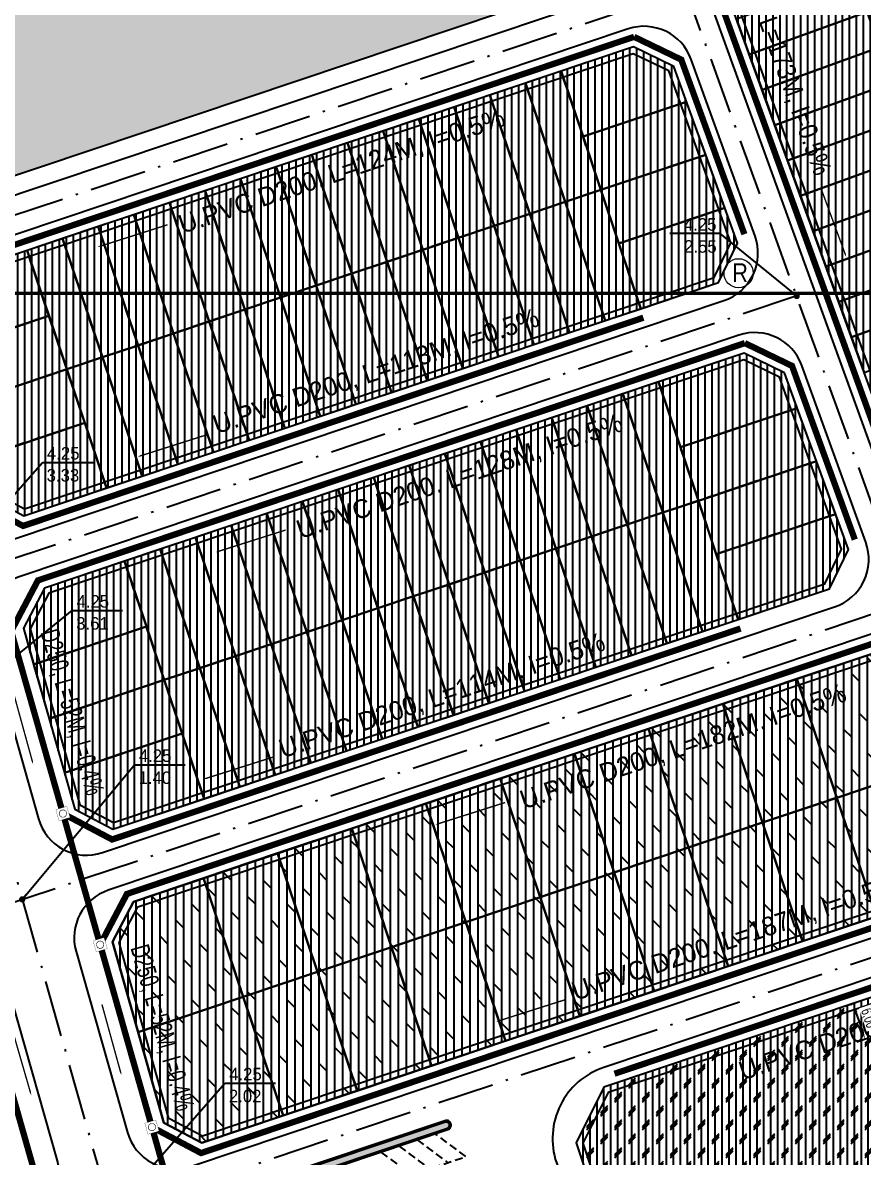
# Model space of a CAD drawing. Header units: metres. Extents: x 566631 to 571358, y 2062953 to 2068466.
# Drawn here: x 568486.9 to 568621.2, y 2066098.1 to 2066279.3 of the extents above; entities that cross this region are included whole.
import ezdxf
from ezdxf.enums import TextEntityAlignment as Align

# ---------------------------------------------------------------- set-up
doc = ezdxf.new("R2010")
doc.units = ezdxf.units.M
for name, pattern in [('ACAD_ISO10W100', [18.5, 12, -3, 0.5, -3]), ('CENTER', [2, 1.25, -0.25, 0.25, -0.25]), ('HIDDEN', [0.375, 0.25, -0.125])]:
    doc.linetypes.add(name, pattern=pattern)
doc.layers.get('0').update_dxf_attribs({"linetype": 'CONTINUOUS'})
doc.layers.get('DEFPOINTS').update_dxf_attribs({"linetype": 'CONTINUOUS'})
doc.layers.add('boDnv', color=54, linetype='CONTINUOUS', lineweight=25)
for name, color, linetype in [('BoThamCo', 94, 'CONTINUOUS'), ('ChiaLo', 128, 'CENTER'), ('datOBt', 42, 'CONTINUOUS'), ('datoHonHop', 42, 'CONTINUOUS'), ('datOlienke', 42, 'CONTINUOUS'), ('hacth sdd', 8, 'CONTINUOUS'), ('Khung ban ve', 7, 'CONTINUOUS'), ('LogDg', 7, 'CONTINUOUS'), ('loKBT', 42, 'CONTINUOUS'), ('LoLK', 6, 'CONTINUOUS'), ('TimDg', 222, 'CONTINUOUS'), ('TNuoc Thai', 7, 'CONTINUOUS'), ('ViaHeS', 32, 'CONTINUOUS')]:
    doc.layers.add(name, color=color, linetype=linetype)
doc.styles.add('DIADANH1', font='VHAVAN.ttf', dxfattribs={"height": 2})
doc.styles.add('KTHUOC', font='VHARIALN.ttf', dxfattribs={"width": 0.8})
doc.styles.add('rms', font='romans.shx', dxfattribs={"width": 0.7, "bigfont": 'vns.shx'})
doc.styles.add('solo', font='VHARIALN.ttf')
doc.styles.add('style1', font='VHARIALN.ttf', dxfattribs={"height": 1.2})
doc.styles.add('STYLE3', font='VHBODO.ttf', dxfattribs={"width": 0.8, "height": 2.2})
doc.linetypes.add('ADL', pattern='A,0.125,-0.15,["++",rms,S=0.5,R=0,X=0,Y=-0.2245],-1.35,1.125', length=2.75)
doc.linetypes.add('TNTN_LINE', pattern='A,0.5,-0.2,["TN",Standard,S=0.1,R=0,X=-0.1,Y=-0.05],-0.25', length=0.95)
doc.dimstyles.new('1.500', dxfattribs={"dimscale": 0, "dimtxt": 1.75, "dimasz": 1.5, "dimexe": 0.45, "dimexo": 0, "dimgap": 0.5, "dimtad": 1, "dimzin": 1, "dimtxsty": 'KTHUOC', "dimcen": 0, "dimdle": 0.45, "dimclrd": 86, "dimclre": 86, "dimclrt": 7, "dimaunit": 1, "dimadec": 0, "dimazin": 0, "dimtfac": 1, "dimtofl": 0, "dimtmove": 0, "dimatfit": 0, "dimldrblk": 'ARCHTICK', "dimfxl": 1, "dimtfill": 1, "dimtolj": 1, "dimtzin": 1, "dimarcsym": 0})
doc.dimstyles.new('kichthuocnut', dxfattribs={"dimtxt": 1.1, "dimasz": 0.5, "dimexe": 0.5, "dimexo": 0.5, "dimgap": 0.5, "dimtad": 1, "dimzin": 0, "dimdsep": 46, "dimtxsty": 'solo', "dimblk": 'BOXFILLED', "dimcen": 0.09, "dimdle": 1, "dimclrd": 256, "dimclre": 256, "dimclrt": 7, "dimadec": 0, "dimazin": 0, "dimtfac": 1, "dimtix": 1, "dimtofl": 0, "dimtmove": 1, "dimatfit": 3, "dimldrblk": 'ARCHTICK', "dimfxl": 1, "dimtfill": 1, "dimtfillclr": 2, "dimtolj": 1, "dimtzin": 0, "dimlwd": -1, "dimlwe": -1, "dimarcsym": 0})

# ---------------------------------------------------------------- blocks, each defined once
blk = doc.blocks.new('hg')
at = {"layer": 'TNuoc Thai', "color": 7, "lineweight": 0, "const_width": 0.2}
blk.add_lwpolyline([(-2.5, -2.5), (2.5, -2.5), (2.5, 2.5), (-2.5, 2.5)], close=True, dxfattribs=at)
at = {"lineweight": 0}
blk.add_wipeout([(-2.5, 2.5), (2.5, 2.5), (2.5, -2.5), (-2.5, -2.5)], dxfattribs=at).dxf.layer = 'TNuoc Thai'
at = {"layer": 'TNuoc Thai', "color": 3, "lineweight": 0, "const_width": 0.25}
blk.add_lwpolyline([(-1.625, 0, 1), (1.625, 0, 1)], format="xyb", close=True, dxfattribs=at)
blk = doc.blocks.new('*D887')
at = {"layer": 'DEFPOINTS', "color": 0}
for p in [(568618.25, 2066122.25), (568620.16, 2066116.56), (568621.47, 2066117)]:
    blk.add_point(p, dxfattribs=at)
at = {"layer": 'TNuoc Thai', "color": 86, "lineweight": -2}
for p, q in [((568618.25, 2066122.25), (568619.98, 2066122.83)), ((568620.03, 2066121.26), (568620.99, 2066118.42)), ((568620.16, 2066116.56), (568621.89, 2066117.14))]:
    blk.add_line(p, q, dxfattribs=at)
at = {"layer": 'TNuoc Thai', "color": 86}
for points in [[(568620.27, 2066121.34), (568619.8, 2066121.18), (568619.56, 2066122.68)], [(568621.23, 2066118.5), (568620.75, 2066118.34), (568621.47, 2066117)]]:
    blk.add_solid(points, dxfattribs=at)
at = {"layer": 'TNuoc Thai', "color": 7, "insert": (568621.98, 2066120.33), "char_height": 1.75, "attachment_point": 5, "rotation": 288.5515, "style": 'KTHUOC', "bg_fill": 3, "box_fill_scale": 1.1, "bg_fill_color": 256, "bg_fill_true_color": 13158600, "bg_fill_transparency": 4019552}
blk.add_mtext('\\A1;6,00 ', dxfattribs=at)
blk = doc.blocks.new('_ArchTick')
at = {"color": 0, "linetype": 'ByBlock', "const_width": 0.15}
blk.add_lwpolyline([(-0.5, -0.5), (0.5, 0.5)], dxfattribs=at)

msp = doc.modelspace()

# ---------------------------------------------------------------- hatches: boundary and pattern name
h = msp.add_hatch()
h.set_pattern_fill('DOLMIT', color=40, scale=0.2, angle=90, style=0)
h.set_pattern_definition([(90, (568501.2291, 2066100.4336), (-1.27, 8e-17), []), (135, (568501.229, 2066100.4336), (-2.54, -2.54), [1.79605, -3.5921])])
h.paths.add_polyline_path([(568515.539, 2066100.434), (568509.434, 2066103.653), (568501.229, 2066132.555), (568504.604, 2066138.956), (568669.17, 2066194.184), (568675.611, 2066191.073), (568685.819, 2066162.851), (568682.779, 2066156.558)])
at = {"layer": 'hacth sdd'}
h = msp.add_hatch(dxfattribs=at)
h.set_pattern_fill('ANSI31', color=30, scale=0.35, angle=45, style=0)
h.set_pattern_definition([(90, (568587.8908, 2066195.9233), (-1.11125, 1e-16), [])])
h.paths.add_polyline_path([(568636.636, 2066195.923), (568630.196, 2066199.034), (568587.891, 2066316.001), (568590.892, 2066322.403), (568619.104, 2066332.607), (568625.506, 2066329.606), (568668.127, 2066211.764), (568665.088, 2066205.471)])
h = msp.add_hatch(dxfattribs=at)
h.set_pattern_fill('CROSS', color=64, scale=0.05, style=0)
h.set_pattern_definition([(0, (568459.38865, 2066250.6715), (0.3175, 0.3175), [0.15875, -0.47625]), (90, (568459.46803, 2066250.59212), (-0.3175, 0.3175), [0.15875, -0.47625])])
h.paths.add_polyline_path([(568583.434, 2066293.042), (568576.454, 2066312.339), (568569.935, 2066315.708), (568462.842, 2066286.091), (568459.389, 2066279.949), (568466.786, 2066253.891), (568472.891, 2066250.671), (568580.394, 2066286.749)])
h = msp.add_hatch(dxfattribs=at)
h.set_pattern_fill('ANSI31', color=30, scale=0.35, angle=45, style=0)
h.set_pattern_definition([(90, (568472.7971, 2066200.5922), (-1.11125, 1e-16), [])])
h.paths.add_polyline_path([(568487.107, 2066200.592), (568598.085, 2066237.836), (568601.125, 2066244.129), (568590.918, 2066272.35), (568584.477, 2066275.461), (568476.172, 2066239.115), (568472.797, 2066232.714), (568481.002, 2066203.811)])
h = msp.add_hatch(dxfattribs=at)
h.set_pattern_fill('ANSI31', color=30, scale=0.35, angle=45, style=0)
h.set_pattern_definition([(90, (568487.0131, 2066150.5129), (-1.11125, 1e-16), [])])
h.paths.add_polyline_path([(568608.609, 2066223.437), (568602.168, 2066226.548), (568490.388, 2066189.035), (568487.013, 2066182.635), (568495.218, 2066153.732), (568501.323, 2066150.513), (568615.777, 2066188.923), (568618.816, 2066195.216)])
h = msp.add_hatch(dxfattribs=at)
h.set_pattern_fill('CORK', color=44, scale=0.35, angle=90, style=0)
h.set_pattern_definition([(90, (568575.3249, 2066034.0933), (-1.11125, 7e-17), []), (225, (568575.8805, 2066034.649), (2.2225, -2.2225), [1.571546, -1.571546]), (225, (568575.8805, 2066034.9267), (2.2225, -2.2225), [1.571546, -1.571546]), (225, (568575.8805, 2066035.2046), (2.2225, -2.2225), [1.571546, -1.571546])])
edge = h.paths.add_edge_path()
edge.add_arc((568739.443, 2066067.274), 51, 142.16609, 169.78984, ccw=False)
edge.add_arc((568683.368, 2066110.823), 20, 322.16609, 379.88428)
edge.add_line((568702.176, 2066117.626), (568693.302, 2066142.16))
edge.add_line((568693.302, 2066142.16), (568686.862, 2066145.271))
edge.add_line((568686.862, 2066145.271), (568579.734, 2066109.319))
edge.add_line((568579.734, 2066109.319), (568575.325, 2066100.456))
edge.add_line((568575.325, 2066100.456), (568597.596, 2066034.093))
edge.add_line((568597.596, 2066034.093), (568647.001, 2066050.673))
edge.add_arc((568334.571, 2066981.647), 982, 288.5515, 290.379085)
edge.add_arc((568669.568, 2066079.859), 20, 290.37937, 349.78984)
h.paths.add_polyline_path([(568624.967, 2066075.029), (568655.936, 2066075.029), (568655.936, 2066079.78), (568624.967, 2066079.78)], flags=24)
h.paths.add_polyline_path([(568628.351, 2066082.955), (568652.553, 2066082.955), (568652.553, 2066088.152), (568628.351, 2066088.152)], flags=24)
h.paths.add_polyline_path([(568620.64, 2066079.186), (568660.263, 2066079.186), (568660.263, 2066084.064), (568620.64, 2066084.064)], flags=24)
h = msp.add_hatch(dxfattribs=at)
h.set_pattern_fill('CROSS', color=64, scale=0.05, style=0)
h.set_pattern_definition([(0, (568509.63695, 2066071.72215), (0.3175, 0.3175), [0.15875, -0.47625]), (90, (568509.71632, 2066071.64277), (-0.3175, 0.3175), [0.15875, -0.47625])])
edge = h.paths.add_edge_path()
edge.add_arc((568517.345, 2066083.108), 7.75, 108.5515, 195.84764)
edge.add_line((568509.889, 2066080.991), (568512.418, 2066072.082))
edge.add_arc((568512.899, 2066072.219), 0.5, 195.84764, 285.84764)
edge.add_arc((568512.899, 2066072.219), 0.5, 285.84764, 375.84764)
edge.add_line((568513.38, 2066072.355), (568510.851, 2066081.264))
edge.add_arc((568517.345, 2066083.108), 6.75, 108.5515, 195.84764, ccw=False)
edge.add_line((568515.197, 2066089.507), (568554.765, 2066102.786))
edge.add_arc((568554.606, 2066103.26), 0.5, 288.5515, 378.5515)
edge.add_arc((568554.606, 2066103.26), 0.5, 18.5515, 108.5515)
edge.add_line((568554.447, 2066103.734), (568514.879, 2066090.455))

# ---------------------------------------------------------------- linework, layer by layer
at = {"layer": 'boDnv', "color": 10, "linetype": 'ADL', "ltscale": 0.25}
for points in [[(568636.705, 2066197.001), (568630.997, 2066199.758), (568588.972, 2066315.951), (568591.622, 2066321.604), (568619.054, 2066331.526), (568624.707, 2066328.876), (568667.044, 2066211.82), (568664.371, 2066206.286)], [(568487.195, 2066201.676), (568597.368, 2066238.65), (568600.041, 2066244.184), (568590.116, 2066271.627), (568584.409, 2066274.384), (568476.87, 2066238.294), (568473.868, 2066232.602), (568481.847, 2066204.496)], [(568607.807, 2066222.714), (568602.1, 2066225.471), (568491.086, 2066188.215), (568488.084, 2066182.523), (568496.063, 2066154.417), (568501.411, 2066151.597), (568615.059, 2066189.737), (568617.733, 2066195.271)], [(568515.627, 2066101.518), (568510.279, 2066104.338), (568502.3, 2066132.443), (568505.302, 2066138.136), (568669.102, 2066193.106), (568674.809, 2066190.349), (568684.735, 2066162.907), (568682.062, 2066157.372)]]:
    msp.add_lwpolyline(points, close=True, dxfattribs=at)
msp.add_lwpolyline([(568688.267, 2066076.491, -0.1211185), (568698.374, 2066099.169, 0.2573061), (568701.235, 2066117.286), (568692.501, 2066141.436), (568686.793, 2066144.193), (568580.445, 2066108.503), (568576.405, 2066100.381), (568598.226, 2066035.359), (568646.683, 2066051.621, 0.0079745), (568676.184, 2066062.048, 0.2651941)], format="xyb", close=True, dxfattribs=at)
at = {"layer": 'BoThamCo'}
msp.add_lwpolyline([(568583.434, 2066293.042), (568576.454, 2066312.339), (568569.935, 2066315.708), (568462.842, 2066286.091), (568459.389, 2066279.949), (568466.786, 2066253.891), (568472.891, 2066250.671), (568580.394, 2066286.749)], close=True, dxfattribs=at)
msp.add_lwpolyline([(568514.879, 2066090.455, 0.4004581), (568509.889, 2066080.991), (568512.418, 2066072.082, 0.4142136), (568513.036, 2066071.738, 0.4142136), (568513.38, 2066072.355), (568510.851, 2066081.264, -0.4004581), (568515.197, 2066089.507), (568554.765, 2066102.786, 0.4142136), (568555.08, 2066103.419, 0.4142136), (568554.447, 2066103.734)], format="xyb", close=True, dxfattribs=at)
at = {"layer": 'ChiaLo', "ltscale": 5}
for points in [[(568602.982, 2066274.277), (568640.597, 2066287.882)], [(568605.022, 2066268.634), (568642.638, 2066282.239)], [(568607.063, 2066262.992), (568644.678, 2066276.597)], [(568585.647, 2066233.662), (568572.92, 2066271.583)], [(568609.104, 2066257.35), (568646.719, 2066270.955)], [(568579.959, 2066231.753), (568567.232, 2066269.674)], [(568574.27, 2066229.844), (568561.544, 2066267.765)], [(568592.959, 2066266.705), (568576.42, 2066261.155)], [(568568.582, 2066227.935), (568555.856, 2066265.856)], [(568611.145, 2066251.708), (568648.76, 2066265.312)], [(568562.894, 2066226.026), (568550.168, 2066263.947)], [(568557.206, 2066224.117), (568544.479, 2066262.038)], [(568551.517, 2066222.208), (568538.791, 2066260.129)], [(568613.185, 2066246.065), (568650.801, 2066259.67)], [(568596.021, 2066258.239), (568476.899, 2066218.263)], [(568545.829, 2066220.299), (568533.103, 2066258.22)], [(568540.141, 2066218.39), (568527.415, 2066256.312)], [(568534.453, 2066216.481), (568521.726, 2066254.403)], [(568615.226, 2066240.423), (568652.841, 2066254.028)], [(568528.764, 2066214.572), (568516.038, 2066252.494)], [(568523.076, 2066212.663), (568510.35, 2066250.585)], [(568517.388, 2066210.754), (568504.662, 2066248.676)], [(568599.083, 2066249.774), (568582.147, 2066244.09)], [(568617.267, 2066234.781), (568654.882, 2066248.386)], [(568511.7, 2066208.845), (568498.974, 2066246.767)], [(568506.012, 2066206.936), (568493.285, 2066244.858)], [(568500.323, 2066205.027), (568487.597, 2066242.949)], [(568619.308, 2066229.138), (568656.923, 2066242.743)], [(568491.097, 2066232.521), (568474.439, 2066226.93)], [(568601.212, 2066184.035), (568588.485, 2066221.956)], [(568595.523, 2066182.126), (568582.797, 2066220.048)], [(568589.835, 2066180.217), (568577.109, 2066218.139)], [(568610.651, 2066217.792), (568591.985, 2066211.528)], [(568496.824, 2066215.456), (568479.36, 2066209.595)], [(568584.147, 2066178.308), (568571.421, 2066216.23)], [(568578.459, 2066176.399), (568565.732, 2066214.321)], [(568572.77, 2066174.49), (568560.044, 2066212.412)], [(568567.082, 2066172.581), (568554.356, 2066210.503)], [(568613.712, 2066209.326), (568491.115, 2066168.183)], [(568561.394, 2066170.672), (568548.668, 2066208.594)], [(568555.706, 2066168.763), (568542.98, 2066206.685)], [(568550.018, 2066166.854), (568537.291, 2066204.776)], [(568544.329, 2066164.946), (568531.603, 2066202.867)], [(568538.641, 2066163.037), (568525.915, 2066200.958)], [(568616.774, 2066200.861), (568597.712, 2066194.463)], [(568532.953, 2066161.128), (568520.227, 2066199.049)], [(568527.265, 2066159.219), (568514.538, 2066197.14)], [(568521.576, 2066157.31), (568508.85, 2066195.231)], [(568515.888, 2066155.401), (568503.162, 2066193.322)], [(568506.662, 2066182.894), (568488.655, 2066176.851)], [(568680.715, 2066176.962), (568505.331, 2066118.104)], [(568610.588, 2066174.524), (568623.314, 2066136.602)], [(568598.738, 2066170.547), (568611.464, 2066132.625)], [(568586.887, 2066166.57), (568599.613, 2066128.648)], [(568512.388, 2066165.829), (568493.576, 2066159.516)], [(568575.037, 2066162.593), (568587.763, 2066124.672)], [(568563.186, 2066158.616), (568575.912, 2066120.695)], [(568551.336, 2066154.639), (568564.062, 2066116.718)], [(568539.485, 2066150.662), (568552.212, 2066112.741)], [(568527.635, 2066146.685), (568540.361, 2066108.764)], [(568515.784, 2066142.708), (568528.511, 2066104.787)]]:
    msp.add_lwpolyline(points, dxfattribs=at)
at = {"layer": 'datOBt'}
msp.add_lwpolyline([(568515.539, 2066100.434), (568509.434, 2066103.653), (568501.229, 2066132.555), (568504.604, 2066138.956), (568669.17, 2066194.184), (568675.611, 2066191.073), (568685.819, 2066162.851), (568682.779, 2066156.558)], close=True, dxfattribs=at)
at = {"layer": 'datoHonHop', "linetype": 'ByBlock'}
msp.add_lwpolyline([(568689.251, 2066076.314, -0.1211185), (568699.164, 2066098.556, 0.2573061), (568702.176, 2066117.626), (568693.302, 2066142.16), (568686.862, 2066145.271), (568579.734, 2066109.319), (568575.325, 2066100.456), (568597.596, 2066034.093), (568647.001, 2066050.673, 0.0079745), (568676.533, 2066061.111, 0.2651941)], format="xyb", close=True, dxfattribs=at)
at = {"layer": 'datOlienke'}
for points in [[(568636.636, 2066195.923), (568630.196, 2066199.034), (568587.891, 2066316.001), (568590.892, 2066322.403), (568619.104, 2066332.607), (568625.506, 2066329.606), (568668.127, 2066211.764), (568665.088, 2066205.471)], [(568487.107, 2066200.592), (568598.085, 2066237.836), (568601.125, 2066244.129), (568590.918, 2066272.35), (568584.477, 2066275.461), (568476.172, 2066239.115), (568472.797, 2066232.714), (568481.002, 2066203.811)], [(568608.609, 2066223.437), (568602.168, 2066226.548), (568490.388, 2066189.035), (568487.013, 2066182.635), (568495.218, 2066153.732), (568501.323, 2066150.513), (568615.777, 2066188.923), (568618.816, 2066195.216)]]:
    msp.add_lwpolyline(points, close=True, dxfattribs=at)
at = {"layer": 'Khung ban ve', "color": 250, "const_width": 0.5}
msp.add_lwpolyline([(569223.928, 2066236.109), (567973.928, 2066236.109)], dxfattribs=at)
at = {"layer": 'LogDg'}
for points in [[(568589.872, 2066325.224), (568620.904, 2066336.448, -0.4142136), (568631.148, 2066331.646), (568673.753, 2066213.85, -0.4210432), (568668.776, 2066203.545), (568637.482, 2066193.043, -0.4074168), (568627.414, 2066197.906), (568585.07, 2066314.98, -0.4142136)], [(568459.184, 2066288.192), (568569.494, 2066318.699, -0.3917686), (568579.149, 2066313.709), (568586.215, 2066294.173, -0.4210432), (568581.237, 2066283.867), (568471.228, 2066246.949, -0.4281041), (568460.986, 2066252.348), (568453.62, 2066278.297, -0.4162015)], [(568489.418, 2066152.19, 0.4281041), (568499.66, 2066146.79), (568616.619, 2066186.041, 0.4210432), (568621.597, 2066196.347), (568611.391, 2066224.566, 0.4074168), (568601.323, 2066229.429), (568486.368, 2066190.851, 0.4004581), (568481.217, 2066181.082)], [(568500.584, 2066140.771, 0.4004581), (568495.433, 2066131.002), (568503.634, 2066102.111, 0.4281041), (568513.876, 2066096.711), (568686.467, 2066154.632, 0.4210432), (568691.445, 2066164.937), (568681.238, 2066193.156, 0.4074168), (568671.17, 2066198.019)]]:
    msp.add_lwpolyline(points, format="xyb", close=True, dxfattribs=at)
for points in [[(568593.7, 2066273.479, 0.4074168), (568583.631, 2066278.342), (568472.152, 2066240.93, 0.4004581), (568467.001, 2066231.161), (568475.202, 2066202.269, 0.4281041), (568485.444, 2066196.869), (568598.928, 2066234.954, 0.4210432), (568603.906, 2066245.26), (568593.7, 2066273.479)], [(568570.948, 2066075.781), (568523.548, 2066059.874, 0.4004581), (568518.397, 2066050.105), (568526.782, 2066020.568, 0.4281041), (568545.984, 2066010.444), (568648.91, 2066044.985, 0.0088857), (568681.995, 2066056.747, 0.2781172), (568694.803, 2066072.948, -0.1470471), (568705.33, 2066096.621, 0.270704), (568708.976, 2066116.466), (568698.929, 2066144.243, 0.4074168), (568688.861, 2066149.106), (568579.728, 2066112.482, 0.4142136), (568572.169, 2066097.287), (568575.987, 2066085.911, -0.4142136), (568570.948, 2066075.781)], [(568492.452, 2066097.561), (568484.25, 2066126.453, 0.4281041), (568474.009, 2066131.853), (568350.23, 2066090.314, 0.4142136), (568345.191, 2066080.184), (568354.736, 2066051.743, 0.4142136), (568364.866, 2066046.704), (568487.301, 2066087.793, 0.4004581), (568492.452, 2066097.561)], [(568514.8, 2066090.692, 0.4004581), (568509.649, 2066080.923), (568512.178, 2066072.014, 0.4142136), (568513.104, 2066071.497, 0.4142136), (568513.621, 2066072.424), (568511.092, 2066081.333, -0.4004581), (568515.277, 2066089.27), (568554.845, 2066102.549, 0.4142136), (568555.317, 2066103.498, 0.4142136), (568554.368, 2066103.971), (568514.8, 2066090.692)]]:
    msp.add_lwpolyline(points, format="xyb", dxfattribs=at)
at = {"layer": 'loKBT'}
for points in [[(568622.439, 2066178.501), (568610.588, 2066174.524), (568616.951, 2066155.563), (568628.802, 2066159.54)], [(568610.588, 2066174.524), (568598.738, 2066170.547), (568605.101, 2066151.586), (568616.951, 2066155.563)], [(568598.738, 2066170.547), (568586.887, 2066166.57), (568593.25, 2066147.609), (568605.101, 2066151.586)], [(568586.887, 2066166.57), (568575.037, 2066162.593), (568581.4, 2066143.632), (568593.25, 2066147.609)], [(568575.037, 2066162.593), (568563.186, 2066158.616), (568569.549, 2066139.655), (568581.4, 2066143.632)], [(568628.802, 2066159.54), (568616.951, 2066155.563), (568623.314, 2066136.602), (568635.165, 2066140.579)], [(568563.186, 2066158.616), (568551.336, 2066154.639), (568557.699, 2066135.678), (568569.549, 2066139.655)], [(568551.336, 2066154.639), (568539.485, 2066150.662), (568545.848, 2066131.701), (568557.699, 2066135.678)], [(568616.951, 2066155.563), (568605.101, 2066151.586), (568611.464, 2066132.625), (568623.314, 2066136.602)], [(568539.485, 2066150.662), (568527.635, 2066146.685), (568533.998, 2066127.724), (568545.848, 2066131.701)], [(568605.101, 2066151.586), (568593.25, 2066147.609), (568599.613, 2066128.648), (568611.464, 2066132.625)], [(568527.635, 2066146.685), (568515.784, 2066142.708), (568522.147, 2066123.747), (568533.998, 2066127.724)], [(568593.25, 2066147.609), (568581.4, 2066143.632), (568587.763, 2066124.672), (568599.613, 2066128.648)], [(568581.4, 2066143.632), (568569.549, 2066139.655), (568575.912, 2066120.695), (568587.763, 2066124.672)], [(568515.784, 2066142.708), (568504.604, 2066138.956), (568501.229, 2066132.555), (568505.331, 2066118.104), (568522.147, 2066123.747)], [(568569.549, 2066139.655), (568557.699, 2066135.678), (568564.062, 2066116.718), (568575.912, 2066120.695)], [(568557.699, 2066135.678), (568545.848, 2066131.701), (568552.212, 2066112.741), (568564.062, 2066116.718)], [(568545.848, 2066131.701), (568533.998, 2066127.724), (568540.361, 2066108.764), (568552.212, 2066112.741)], [(568533.998, 2066127.724), (568522.147, 2066123.747), (568528.511, 2066104.787), (568540.361, 2066108.764)], [(568522.147, 2066123.747), (568505.331, 2066118.104), (568509.434, 2066103.653), (568515.539, 2066100.434), (568528.511, 2066104.787)]]:
    msp.add_lwpolyline(points, close=True, dxfattribs=at)
at = {"layer": 'LoLK'}
for points in [[(568619.749, 2066286.721), (568600.941, 2066279.919), (568602.982, 2066274.277), (568621.789, 2066281.079)], [(568623.83, 2066275.437), (568621.789, 2066281.079), (568602.982, 2066274.277), (568605.022, 2066268.634)], [(568590.918, 2066272.35), (568584.477, 2066275.461), (568572.92, 2066271.583), (568576.42, 2066261.155), (568592.959, 2066266.705)], [(568623.83, 2066275.437), (568605.022, 2066268.634), (568607.063, 2066262.992), (568625.871, 2066269.795)], [(568572.92, 2066271.583), (568567.232, 2066269.674), (568573.595, 2066250.713), (568579.284, 2066252.622), (568576.42, 2066261.155)], [(568625.871, 2066269.795), (568607.063, 2066262.992), (568609.104, 2066257.35), (568627.912, 2066264.152)], [(568567.232, 2066269.674), (568561.544, 2066267.765), (568567.907, 2066248.804), (568573.595, 2066250.713)], [(568561.544, 2066267.765), (568555.856, 2066265.856), (568562.219, 2066246.895), (568567.907, 2066248.804)], [(568592.959, 2066266.705), (568576.42, 2066261.155), (568579.284, 2066252.622), (568596.021, 2066258.239)], [(568555.856, 2066265.856), (568550.168, 2066263.947), (568556.531, 2066244.987), (568562.219, 2066246.895)], [(568550.168, 2066263.947), (568544.479, 2066262.038), (568550.842, 2066243.078), (568556.531, 2066244.987)], [(568627.912, 2066264.152), (568609.104, 2066257.35), (568611.145, 2066251.708), (568629.952, 2066258.51)], [(568544.479, 2066262.038), (568538.791, 2066260.129), (568545.154, 2066241.169), (568550.842, 2066243.078)], [(568538.791, 2066260.129), (568533.103, 2066258.22), (568539.466, 2066239.26), (568545.154, 2066241.169)], [(568533.103, 2066258.22), (568527.415, 2066256.312), (568533.778, 2066237.351), (568539.466, 2066239.26)], [(568596.021, 2066258.239), (568579.284, 2066252.622), (568582.147, 2066244.09), (568599.083, 2066249.774)], [(568629.952, 2066258.51), (568611.145, 2066251.708), (568613.185, 2066246.065), (568631.993, 2066252.868)], [(568527.415, 2066256.312), (568521.726, 2066254.403), (568528.09, 2066235.442), (568533.778, 2066237.351)], [(568521.726, 2066254.403), (568516.038, 2066252.494), (568522.401, 2066233.533), (568528.09, 2066235.442)], [(568516.038, 2066252.494), (568510.35, 2066250.585), (568516.713, 2066231.624), (568522.401, 2066233.533)], [(568579.284, 2066252.622), (568573.595, 2066250.713), (568579.959, 2066231.753), (568585.647, 2066233.662), (568582.147, 2066244.09)], [(568631.993, 2066252.868), (568613.185, 2066246.065), (568615.226, 2066240.423), (568634.034, 2066247.225)], [(568510.35, 2066250.585), (568504.662, 2066248.676), (568511.025, 2066229.715), (568516.713, 2066231.624)], [(568573.595, 2066250.713), (568567.907, 2066248.804), (568574.27, 2066229.844), (568579.959, 2066231.753)], [(568504.662, 2066248.676), (568498.974, 2066246.767), (568505.337, 2066227.806), (568511.025, 2066229.715)], [(568567.907, 2066248.804), (568562.219, 2066246.895), (568568.582, 2066227.935), (568574.27, 2066229.844)], [(568601.125, 2066244.129), (568599.083, 2066249.774), (568582.147, 2066244.09), (568585.647, 2066233.662), (568598.085, 2066237.836)], [(568498.974, 2066246.767), (568493.285, 2066244.858), (568499.648, 2066225.897), (568505.337, 2066227.806)], [(568562.219, 2066246.895), (568556.531, 2066244.987), (568562.894, 2066226.026), (568568.582, 2066227.935)], [(568634.034, 2066247.225), (568615.226, 2066240.423), (568617.267, 2066234.781), (568636.074, 2066241.583)], [(568493.285, 2066244.858), (568487.597, 2066242.949), (568493.96, 2066223.988), (568499.648, 2066225.897)], [(568556.531, 2066244.987), (568550.842, 2066243.078), (568557.206, 2066224.117), (568562.894, 2066226.026)], [(568487.597, 2066242.949), (568476.172, 2066239.115), (568472.797, 2066232.714), (568474.439, 2066226.93), (568491.097, 2066232.521)], [(568550.842, 2066243.078), (568545.154, 2066241.169), (568551.517, 2066222.208), (568557.206, 2066224.117)], [(568545.154, 2066241.169), (568539.466, 2066239.26), (568545.829, 2066220.299), (568551.517, 2066222.208)], [(568638.115, 2066235.941), (568636.074, 2066241.583), (568617.267, 2066234.781), (568619.308, 2066229.138)], [(568539.466, 2066239.26), (568533.778, 2066237.351), (568540.141, 2066218.39), (568545.829, 2066220.299)], [(568533.778, 2066237.351), (568528.09, 2066235.442), (568534.453, 2066216.481), (568540.141, 2066218.39)], [(568528.09, 2066235.442), (568522.401, 2066233.533), (568528.764, 2066214.572), (568534.453, 2066216.481)], [(568638.115, 2066235.941), (568619.308, 2066229.138), (568621.348, 2066223.496), (568640.156, 2066230.299)], [(568522.401, 2066233.533), (568516.713, 2066231.624), (568523.076, 2066212.663), (568528.764, 2066214.572)], [(568491.097, 2066232.521), (568474.439, 2066226.93), (568476.899, 2066218.263), (568493.96, 2066223.988)], [(568516.713, 2066231.624), (568511.025, 2066229.715), (568517.388, 2066210.754), (568523.076, 2066212.663)], [(568511.025, 2066229.715), (568505.337, 2066227.806), (568511.7, 2066208.845), (568517.388, 2066210.754)], [(568505.337, 2066227.806), (568499.648, 2066225.897), (568506.012, 2066206.936), (568511.7, 2066208.845)], [(568608.609, 2066223.437), (568602.168, 2066226.548), (568588.485, 2066221.956), (568591.985, 2066211.528), (568610.651, 2066217.792)], [(568499.648, 2066225.897), (568493.96, 2066223.988), (568500.323, 2066205.027), (568506.012, 2066206.936)], [(568493.96, 2066223.988), (568476.899, 2066218.263), (568479.36, 2066209.595), (568496.824, 2066215.456)], [(568588.485, 2066221.956), (568582.797, 2066220.048), (568589.16, 2066201.087), (568594.848, 2066202.996)], [(568582.797, 2066220.048), (568577.109, 2066218.139), (568583.472, 2066199.178), (568589.16, 2066201.087)], [(568577.109, 2066218.139), (568571.421, 2066216.23), (568577.784, 2066197.269), (568583.472, 2066199.178)], [(568610.651, 2066217.792), (568591.985, 2066211.528), (568594.848, 2066202.996), (568613.712, 2066209.326)], [(568496.824, 2066215.456), (568479.36, 2066209.595), (568481.002, 2066203.811), (568487.107, 2066200.592), (568500.323, 2066205.027)], [(568571.421, 2066216.23), (568565.732, 2066214.321), (568572.096, 2066195.36), (568577.784, 2066197.269)], [(568565.732, 2066214.321), (568560.044, 2066212.412), (568566.407, 2066193.451), (568572.096, 2066195.36)], [(568560.044, 2066212.412), (568554.356, 2066210.503), (568560.719, 2066191.542), (568566.407, 2066193.451)], [(568554.356, 2066210.503), (568548.668, 2066208.594), (568555.031, 2066189.633), (568560.719, 2066191.542)], [(568548.668, 2066208.594), (568542.98, 2066206.685), (568549.343, 2066187.724), (568555.031, 2066189.633)], [(568613.712, 2066209.326), (568594.848, 2066202.996), (568597.712, 2066194.463), (568616.774, 2066200.861)], [(568542.98, 2066206.685), (568537.291, 2066204.776), (568543.654, 2066185.815), (568549.343, 2066187.724)], [(568537.291, 2066204.776), (568531.603, 2066202.867), (568537.966, 2066183.906), (568543.654, 2066185.815)], [(568531.603, 2066202.867), (568525.915, 2066200.958), (568532.278, 2066181.997), (568537.966, 2066183.906)], [(568594.848, 2066202.996), (568589.16, 2066201.087), (568595.523, 2066182.126), (568601.212, 2066184.035)], [(568525.915, 2066200.958), (568520.227, 2066199.049), (568526.59, 2066180.088), (568532.278, 2066181.997)], [(568589.16, 2066201.087), (568583.472, 2066199.178), (568589.835, 2066180.217), (568595.523, 2066182.126)], [(568583.472, 2066199.178), (568577.784, 2066197.269), (568584.147, 2066178.308), (568589.835, 2066180.217)], [(568618.816, 2066195.216), (568616.774, 2066200.861), (568597.712, 2066194.463), (568601.212, 2066184.035), (568615.777, 2066188.923)], [(568520.227, 2066199.049), (568514.538, 2066197.14), (568520.902, 2066178.179), (568526.59, 2066180.088)], [(568514.538, 2066197.14), (568508.85, 2066195.231), (568515.213, 2066176.271), (568520.902, 2066178.179)], [(568577.784, 2066197.269), (568572.096, 2066195.36), (568578.459, 2066176.399), (568584.147, 2066178.308)], [(568508.85, 2066195.231), (568503.162, 2066193.322), (568506.662, 2066182.894), (568509.525, 2066174.362), (568515.213, 2066176.271)], [(568572.096, 2066195.36), (568566.407, 2066193.451), (568572.77, 2066174.49), (568578.459, 2066176.399)], [(568503.162, 2066193.322), (568490.388, 2066189.035), (568487.013, 2066182.635), (568488.655, 2066176.851), (568506.662, 2066182.894)], [(568566.407, 2066193.451), (568560.719, 2066191.542), (568567.082, 2066172.581), (568572.77, 2066174.49)], [(568560.719, 2066191.542), (568555.031, 2066189.633), (568561.394, 2066170.672), (568567.082, 2066172.581)], [(568555.031, 2066189.633), (568549.343, 2066187.724), (568555.706, 2066168.763), (568561.394, 2066170.672)], [(568549.343, 2066187.724), (568543.654, 2066185.815), (568550.018, 2066166.854), (568555.706, 2066168.763)], [(568543.654, 2066185.815), (568537.966, 2066183.906), (568544.329, 2066164.946), (568550.018, 2066166.854)], [(568506.662, 2066182.894), (568488.655, 2066176.851), (568491.115, 2066168.183), (568509.525, 2066174.362)], [(568537.966, 2066183.906), (568532.278, 2066181.997), (568538.641, 2066163.037), (568544.329, 2066164.946)], [(568532.278, 2066181.997), (568526.59, 2066180.088), (568532.953, 2066161.128), (568538.641, 2066163.037)], [(568526.59, 2066180.088), (568520.902, 2066178.179), (568527.265, 2066159.219), (568532.953, 2066161.128)], [(568520.902, 2066178.179), (568515.213, 2066176.271), (568521.576, 2066157.31), (568527.265, 2066159.219)], [(568515.213, 2066176.271), (568509.525, 2066174.362), (568512.388, 2066165.829), (568515.888, 2066155.401), (568521.576, 2066157.31)], [(568509.525, 2066174.362), (568491.115, 2066168.183), (568493.576, 2066159.516), (568512.388, 2066165.829)], [(568512.388, 2066165.829), (568493.576, 2066159.516), (568495.218, 2066153.732), (568501.323, 2066150.513), (568515.888, 2066155.401)]]:
    msp.add_lwpolyline(points, close=True, dxfattribs=at)
at = {"layer": 'TimDg', "linetype": 'ACAD_ISO10W100', "ltscale": 0.75}
for points in [[(568628.248, 2066186.779), (568540.982, 2066428.055)], [(568414.779, 2066393.153), (568528.662, 2065991.973)], [(568458.402, 2066239.48), (568592.866, 2066284.605)], [(568610.557, 2066235.692), (568472.618, 2066189.401)], [(568706.63, 2066158.234), (568355.392, 2066040.36)]]:
    msp.add_lwpolyline(points, dxfattribs=at)
msp.add_lwpolyline([(568338.847, 2066089.658), (568682.162, 2066204.873, 0.0508293), (568687.704, 2066207.383), (568920.216, 2066342.658)], format="xyb", dxfattribs=at)
at = {"layer": 'TNuoc Thai', "color": 7, "linetype": 'TNTN_LINE', "ltscale": 8}
for points in [[(568586.57, 2066315.242, 1, 1, 0), (568628.993, 2066197.95, 1, 1, 0), (568636.534, 2066194.307, 1, 1, 0), (568666.164, 2066204.25, 1, 1, 0), (568670.057, 2066212.31, 0, 0, 0)], [(568584.579, 2066277.078, 1, 1, 0), (568592.12, 2066273.435, 1, 1, 0), (568602.204, 2066245.556, 0, 0, 0)], [(568479.123, 2066203.106, 1, 1, 0), (568486.976, 2066198.966, 1, 1, 0), (568586.072, 2066232.222, 0, 0, 0)], [(568485.068, 2066182.162, 1, 1, 0), (568489.341, 2066190.266, 1, 1, 0), (568602.27, 2066228.165, 0, 0, 0)], [(568499.284, 2066132.083, 1, 1, 0), (568503.557, 2066140.187, 1, 1, 0), (568667.428, 2066195.181, 0, 0, 0)], [(568493.339, 2066153.027, 1, 1, 0), (568501.192, 2066148.887, 1, 1, 0), (568601.582, 2066182.577, 0, 0, 0)], [(568581.456, 2066111.479, 1, 1, 0), (568686.964, 2066146.887, 1, 1, 0), (568695.149, 2066142.933, 0, 0, 0)]]:
    msp.add_lwpolyline(points, format="xyseb", dxfattribs=at)
at = {"layer": 'TNuoc Thai', "color": 7, "linetype": 'TNTN_LINE', "ltscale": 8, "const_width": 1}
for points in [[(568470.852, 2066232.241), (568475.125, 2066240.346), (568584.579, 2066277.078)], [(568602.27, 2066228.165), (568609.812, 2066224.522), (568619.843, 2066196.785)], [(568479.123, 2066203.106), (568493.339, 2066153.027)], [(568507.555, 2066102.948), (568515.408, 2066098.807), (568684.184, 2066155.448)], [(568493.339, 2066153.027), (568507.555, 2066102.948)], [(568474.384, 2066146.56), (568488.6, 2066096.481)], [(568507.555, 2066102.948), (568522.249, 2066051.186)]]:
    msp.add_lwpolyline(points, dxfattribs=at)
at = {"layer": 'TNuoc Thai'}
for points in [[(568614.42, 2066252.924, 0.221, 0.221, 0), (568617.598, 2066244.297, 1.106, 0, 0), (568618.471, 2066241.926, 0, 0, 0)], [(568510.054, 2066247.065, 0.221, 0.221, 0), (568501.291, 2066244.281, 1.106, 0, 0), (568498.883, 2066243.516, 0, 0, 0)], [(568516.445, 2066213.566, 0.221, 0.221, 0), (568507.682, 2066210.782, 1.106, 0, 0), (568505.274, 2066210.017, 0, 0, 0)], [(568528.908, 2066198.308, 0.221, 0.221, 0), (568520.146, 2066195.524, 1.106, 0, 0), (568517.738, 2066194.759, 0, 0, 0)], [(568485.475, 2066172.178, 0.221, 0.221, 0), (568487.915, 2066163.314, 1.106, 0, 0), (568488.586, 2066160.878, 0, 0, 0)], [(568526.891, 2066162.043, 0.221, 0.221, 0), (568518.129, 2066159.259, 1.106, 0, 0), (568515.721, 2066158.494, 0, 0, 0)], [(568563.978, 2066154.792, 0.221, 0.221, 0), (568555.216, 2066152.009, 1.106, 0, 0), (568552.808, 2066151.244, 0, 0, 0)], [(568499.57, 2066122.538, 0.221, 0.221, 0), (568502.011, 2066113.674, 1.106, 0, 0), (568502.681, 2066111.238, 0, 0, 0)], [(568573.678, 2066123.327, 0.221, 0.221, 0), (568564.916, 2066120.543, 1.106, 0, 0), (568562.508, 2066119.778, 0, 0, 0)], [(568485.018, 2066119.299, 0.221, 0.221, 0), (568487.573, 2066110.468, 1.106, 0, 0), (568488.275, 2066108.041, 0, 0, 0)]]:
    msp.add_lwpolyline(points, format="xyseb", dxfattribs=at)
at = {"layer": 'TNuoc Thai', "linetype": 'Continuous', "lineweight": 0}
msp.add_circle((568601.275, 2066239.324), 2.326, dxfattribs=at)
at = {"layer": 'ViaHeS'}
for points in [[(568636.636, 2066195.923), (568630.196, 2066199.034), (568587.891, 2066316.001), (568590.892, 2066322.403), (568619.104, 2066332.607), (568625.506, 2066329.606), (568668.127, 2066211.764), (568665.088, 2066205.471)], [(568472.891, 2066250.671), (568580.394, 2066286.749), (568583.434, 2066293.042), (568576.454, 2066312.339), (568569.935, 2066315.708), (568462.842, 2066286.091), (568459.389, 2066279.949), (568466.786, 2066253.891)], [(568487.107, 2066200.592), (568598.085, 2066237.836), (568601.125, 2066244.129), (568590.918, 2066272.35), (568584.477, 2066275.461), (568476.172, 2066239.115), (568472.797, 2066232.714), (568481.002, 2066203.811)], [(568608.609, 2066223.437), (568602.168, 2066226.548), (568490.388, 2066189.035), (568487.013, 2066182.635), (568495.218, 2066153.732), (568501.323, 2066150.513), (568615.777, 2066188.923), (568618.816, 2066195.216)], [(568515.539, 2066100.434), (568509.434, 2066103.653), (568501.229, 2066132.555), (568504.604, 2066138.956), (568669.17, 2066194.184), (568675.611, 2066191.073), (568685.819, 2066162.851), (568682.779, 2066156.558)]]:
    msp.add_lwpolyline(points, close=True, dxfattribs=at)
msp.add_lwpolyline([(568583.279, 2066076.755), (568527.568, 2066058.059), (568524.193, 2066051.658), (568533.219, 2066019.864), (568541.767, 2066015.357), (568647.001, 2066050.673, 0.0079745), (568676.532, 2066061.111, 0.2651955), (568689.251, 2066076.314, -0.1211185), (568699.164, 2066098.556, 0.2573061), (568702.176, 2066117.626), (568693.302, 2066142.16), (568686.862, 2066145.271), (568579.734, 2066109.319), (568575.325, 2066100.456), (568583.279, 2066076.755)], format="xyb", close=True, dxfattribs=at)
at = {"layer": 'ViaHeS', "linetype": 'HIDDEN', "ltscale": 5}
msp.add_lwpolyline([(568512.721, 2066075.594), (568519.309, 2066070.695), (568515.902, 2066082.698, -0.4004581), (568516.868, 2066084.53), (568557.694, 2066098.231), (568552.807, 2066101.865)], format="xyb", dxfattribs=at)
for points in [[(568547.033, 2066099.927), (568551.92, 2066096.293)], [(568549.92, 2066100.896), (568554.807, 2066097.262)], [(568544.146, 2066098.958), (568549.033, 2066095.324)]]:
    msp.add_lwpolyline(points, dxfattribs=at)

# ---------------------------------------------------------------- texts
at = {"layer": 'TNuoc Thai', "color": 7, "linetype": 'Continuous', "lineweight": 0, "style": 'DIADANH1'}
for s, rotation, width, p in [('U.PVC D200, L=173M, I=0.5%%%', 289.88428, 0.9, (568596.726, 2066300.918)), ('D250, L=52M, I=0.4%%%', 285.84764, 0.7, (568489.706, 2066181.987)), ('D250, L=52M, I=0.4%%%', 285.84764, 0.7, (568504.097, 2066131.581))]:
    msp.add_text(s, height=3, rotation=rotation, dxfattribs=dict(at, width=width)).set_placement(p)
for s, p in [('U.PVC D200, L=124M, I=0.5%%%', (568512.415, 2066245.598)), ('U.PVC D200, L=113M, I=0.5%%%', (568517.907, 2066213.604)), ('U.PVC D200, L=128M, I=0.5%%%', (568531.269, 2066196.842)), ('U.PVC D200, L=114M, I=0.5%%%', (568528.446, 2066161.832)), ('U.PVC D200, L=182M, I=0.5%%%', (568566.97, 2066153.681)), ('U.PVC D200, L=187M, I=0.5%%%', (568575.233, 2066123.115)), ('U.PVC D200, L=120M, I=0.5%%%', (568601.936, 2066110.392))]:
    msp.add_text(s, height=3, rotation=18.5515, dxfattribs=at).set_placement(p)
at = {"layer": 'TNuoc Thai', "color": 7, "ltscale": 75, "style": 'STYLE3'}
for s, rotation, p in [('4.25', 0.00002, (568595.136, 2066246.119)), ('2.55', 0.00002, (568595.168, 2066242.605)), ('4.25', 359.99998, (568493.384, 2066209.57)), ('3.33', 359.99998, (568493.339, 2066206.056)), ('4.25', 359.99998, (568498.106, 2066185.912)), ('3.61', 359.99998, (568498.061, 2066182.398)), ('4.25', 359.99998, (568508.068, 2066161.265)), ('1.40', 359.99998, (568508.024, 2066157.751)), ('4.25', 359.99998, (568522.498, 2066110.42)), ('2.02', 359.99998, (568522.454, 2066106.906))]:
    msp.add_text(s, height=2, rotation=rotation, dxfattribs=at).set_placement(p, align=Align.CENTER)
at = {"layer": 'TNuoc Thai', "lineweight": 0, "style": 'style1'}
msp.add_text('r', height=3, rotation=0.04469, dxfattribs=at).set_placement((568600.282, 2066237.919))

# ---------------------------------------------------------------- leaders
at = {"layer": 'TNuoc Thai', "color": 5, "ltscale": 75}
for points in [[(568610.557, 2066235.692), (568598.326, 2066245.648), (568590.267, 2066245.648)], [(568472.618, 2066189.401), (568490.098, 2066209.099), (568498.157, 2066209.099)], [(568477.676, 2066171.584), (568494.82, 2066185.441), (568502.878, 2066185.441)]]:
    msp.add_leader(points, dimstyle='kichthuocnut', override={"dimasz": 1, "dimclrd": 5, "dimldrblk": 'Dot'}, dxfattribs=at)

# ---------------------------------------------------------------- next in the draw order: block references
at = {"layer": 'TNuoc Thai', "lineweight": 0, "xscale": 0.3593376214493981, "yscale": 0.3593376213684678, "zscale": 0.3593376214645866, "rotation": 16.46235565650342}
for p in [(568493.339, 2066153.027), (568499.284, 2066132.083), (568507.555, 2066102.948)]:
    msp.add_blockref('hg', p, dxfattribs=at)

# ---------------------------------------------------------------- next in the draw order: dimensions: what is measured, and where the dimension line sits
at = {"layer": 'TNuoc Thai'}
dim = msp.add_aligned_dim(p1=(568618.251, 2066122.245), p2=(568620.16, 2066116.557), distance=1.377, dimstyle='1.500', override={"dimscale": 1, "dimpost": ' '}, dxfattribs=at)
dim.commit()
dim.dimension.update_dxf_attribs({"geometry": '*D887', "text_midpoint": (568621.982, 2066120.333)})

# ---------------------------------------------------------------- next in the draw order: leaders
at = {"layer": 'TNuoc Thai', "color": 5, "ltscale": 75}
for points in [[(568486.834, 2066139.322), (568504.782, 2066160.794), (568512.841, 2066160.794)], [(568501.05, 2066089.242), (568519.212, 2066109.949), (568527.271, 2066109.949)]]:
    msp.add_leader(points, dimstyle='kichthuocnut', override={"dimasz": 1, "dimclrd": 5, "dimldrblk": 'Dot'}, dxfattribs=at)

doc.saveas('drawing.dxf')
